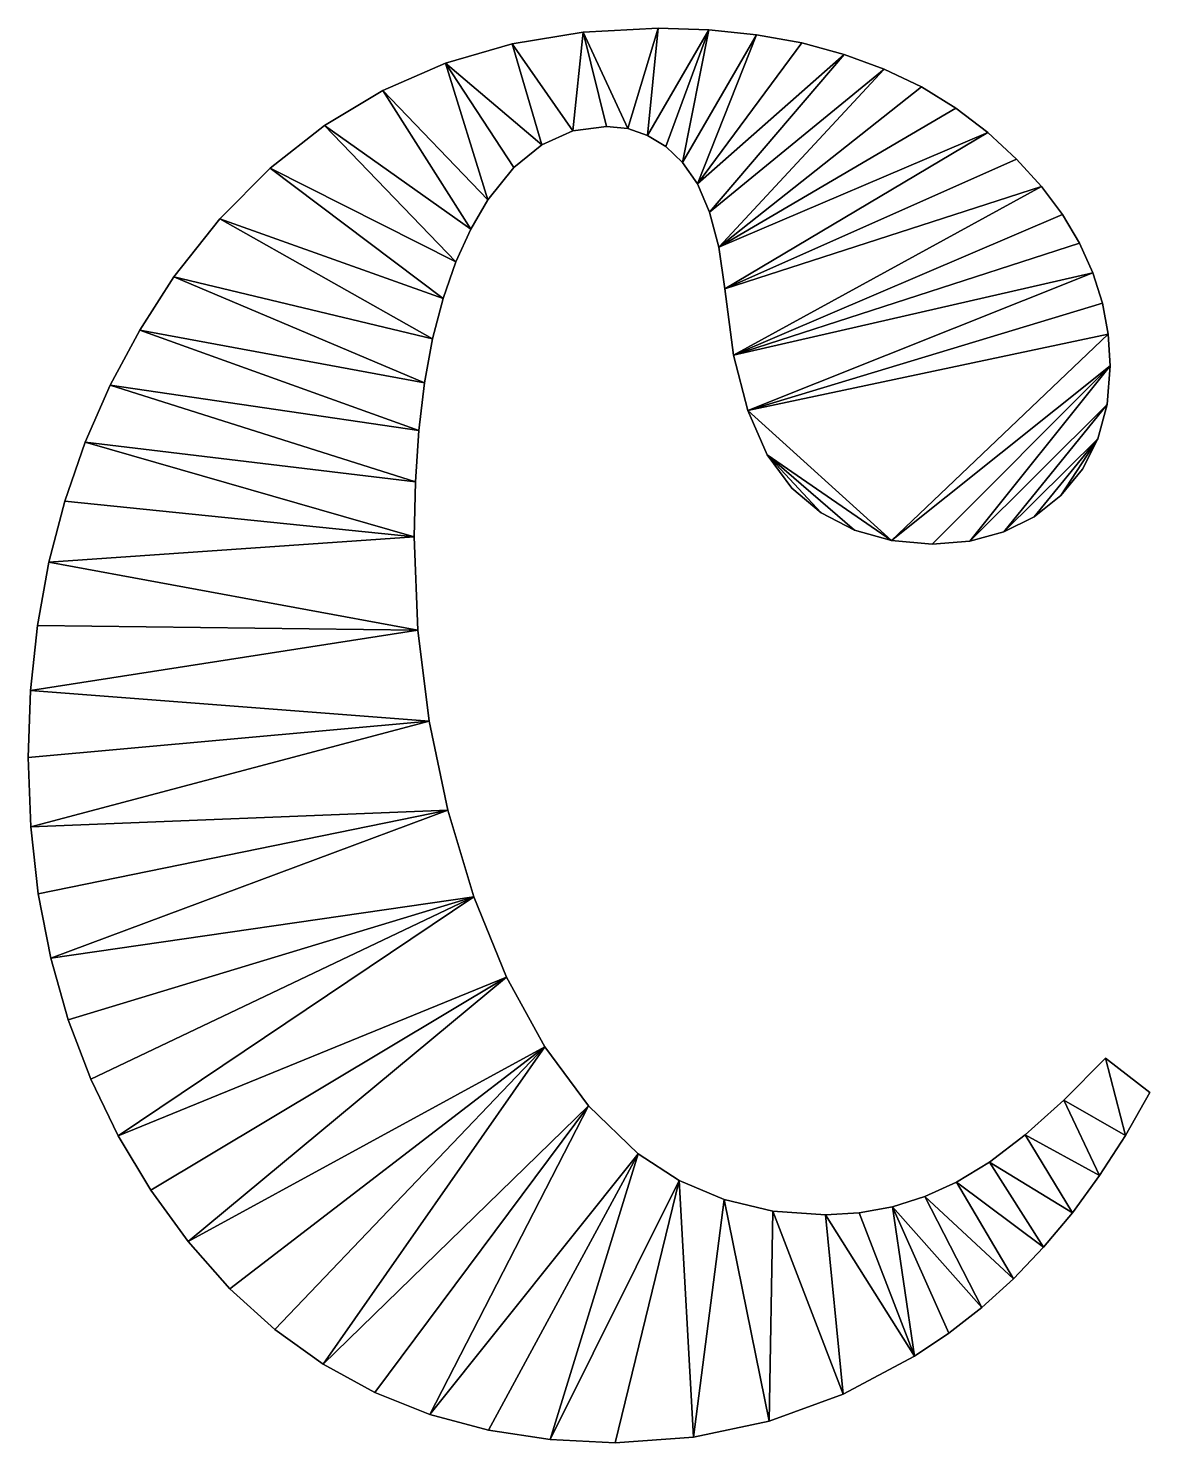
# Model space of a CAD drawing. Header units: metres. Extents: x 0.053 to 0.594, y -0.019 to 0.662.
import ezdxf

# ---------------------------------------------------------------- set-up
doc = ezdxf.new("R2010")
doc.units = ezdxf.units.M

msp = doc.modelspace()

# ---------------------------------------------------------------- meshes
at = {"layer": 'Armanisoft_0', "linetype": 'CONTINUOUS'}
mesh = msp.add_polyface(dxfattribs=at)
corners = [(0.360549, 0.605323), (0.381266, 0.661562), (0.36857, 0.597725), (0.351772, 0.61075), (0.356941, 0.662348), (0.342237, 0.614006), (0.320764, 0.660476), (0.331945, 0.615091), (0.315788, 0.612882), (0.286587, 0.65486), (0.300892, 0.606255), (0.254412, 0.6455), (0.287256, 0.595209), (0.274882, 0.579744), (0.266549, 0.565646), (0.224238, 0.632397), (0.360549, 0.605323, 0.229421), (0.36857, 0.597725, 0.229421), (0.381266, 0.661562, 0.229421), (0.351772, 0.61075, 0.229421), (0.356941, 0.662348, 0.229421), (0.342237, 0.614006, 0.229421), (0.320764, 0.660476, 0.229421), (0.331945, 0.615091, 0.229421), (0.315788, 0.612882, 0.229421), (0.286587, 0.65486, 0.229421), (0.300892, 0.606255, 0.229421), (0.254412, 0.6455, 0.229421), (0.287256, 0.595209, 0.229421), (0.274882, 0.579744, 0.229421), (0.224238, 0.632397, 0.229421), (0.266549, 0.565646, 0.229421), (0.286587, 0.65486), (0.254412, 0.6455), (0.254412, 0.6455, 0.229421), (0.286587, 0.65486, 0.229421), (0.320764, 0.660476), (0.320764, 0.660476, 0.229421), (0.356941, 0.662348), (0.356941, 0.662348, 0.229421), (0.381266, 0.661562), (0.381266, 0.661562, 0.229421), (0.37581, 0.587403), (0.381633, 0.573813), (0.381633, 0.573813, 0.229421), (0.37581, 0.587403, 0.229421), (0.36857, 0.597725), (0.36857, 0.597725, 0.229421), (0.360549, 0.605323), (0.360549, 0.605323, 0.229421), (0.351772, 0.61075), (0.351772, 0.61075, 0.229421), (0.342237, 0.614006), (0.342237, 0.614006, 0.229421), (0.331945, 0.615091), (0.331945, 0.615091, 0.229421), (0.315788, 0.612882), (0.315788, 0.612882, 0.229421), (0.300892, 0.606255), (0.300892, 0.606255, 0.229421), (0.287256, 0.595209), (0.287256, 0.595209, 0.229421), (0.274882, 0.579744), (0.274882, 0.579744, 0.229421), (0.266549, 0.565646), (0.266549, 0.565646, 0.229421), (0.259328, 0.549777), (0.259328, 0.549777, 0.229421), (0.253217, 0.532136), (0.253217, 0.532136, 0.229421)]
mesh.append_faces([[corners[k] for k in face] for face in [(0, 1, 2), (3, 4, 1), (3, 1, 0), (5, 6, 4), (5, 4, 3), (7, 6, 5), (8, 9, 6), (8, 6, 7), (10, 11, 9), (10, 9, 8), (12, 11, 10), (13, 11, 12), (14, 15, 13), (16, 17, 18), (19, 18, 20), (19, 16, 18), (21, 20, 22), (21, 19, 20), (23, 21, 22), (24, 22, 25), (24, 23, 22), (26, 25, 27), (26, 24, 25), (28, 26, 27), (29, 27, 30), (29, 28, 27), (31, 29, 30), (32, 33, 34, 35), (36, 32, 35, 37), (38, 36, 37, 39), (40, 38, 39, 41), (42, 43, 44, 45), (46, 42, 45, 47), (48, 46, 47, 49), (50, 48, 49, 51), (52, 50, 51, 53), (54, 52, 53, 55), (56, 54, 55, 57), (58, 56, 57, 59), (60, 58, 59, 61), (62, 60, 61, 63), (64, 62, 63, 65), (66, 64, 65, 67), (68, 66, 67, 69)]])
mesh = msp.add_polyface(dxfattribs=at)
corners = [(0.393256, 0.504865), (0.541536, 0.586207), (0.551668, 0.572712), (0.559958, 0.558847), (0.389032, 0.536827), (0.515746, 0.612082), (0.529562, 0.59933), (0.386041, 0.556955), (0.465782, 0.642712), (0.483715, 0.634073), (0.50037, 0.623863), (0.381633, 0.573813), (0.44657, 0.649781), (0.37581, 0.587403), (0.404313, 0.659206), (0.426081, 0.655279), (0.36857, 0.597725), (0.381266, 0.661562), (0.393256, 0.504865, 0.229421), (0.551668, 0.572712, 0.229421), (0.541536, 0.586207, 0.229421), (0.559958, 0.558847, 0.229421), (0.389032, 0.536827, 0.229421), (0.529562, 0.59933, 0.229421), (0.515746, 0.612082, 0.229421), (0.386041, 0.556955, 0.229421), (0.483715, 0.634073, 0.229421), (0.465782, 0.642712, 0.229421), (0.50037, 0.623863, 0.229421), (0.381633, 0.573813, 0.229421), (0.44657, 0.649781, 0.229421), (0.37581, 0.587403, 0.229421), (0.426081, 0.655279, 0.229421), (0.404313, 0.659206, 0.229421), (0.36857, 0.597725, 0.229421), (0.381266, 0.661562, 0.229421), (0.404313, 0.659206), (0.381266, 0.661562), (0.381266, 0.661562, 0.229421), (0.404313, 0.659206, 0.229421), (0.426081, 0.655279), (0.426081, 0.655279, 0.229421), (0.44657, 0.649781), (0.44657, 0.649781, 0.229421), (0.465782, 0.642712), (0.465782, 0.642712, 0.229421), (0.483715, 0.634073), (0.483715, 0.634073, 0.229421), (0.50037, 0.623863), (0.50037, 0.623863, 0.229421), (0.515746, 0.612082), (0.515746, 0.612082, 0.229421), (0.529562, 0.59933), (0.529562, 0.59933, 0.229421), (0.541536, 0.586207), (0.541536, 0.586207, 0.229421), (0.551668, 0.572712), (0.551668, 0.572712, 0.229421), (0.559958, 0.558847), (0.559958, 0.558847, 0.229421), (0.566405, 0.544611), (0.566405, 0.544611, 0.229421), (0.386041, 0.556955), (0.389032, 0.536827), (0.389032, 0.536827, 0.229421), (0.386041, 0.556955, 0.229421), (0.381633, 0.573813), (0.381633, 0.573813, 0.229421)]
mesh.append_faces([[corners[k] for k in face] for face in [(0, 1, 2), (0, 2, 3), (4, 5, 6), (4, 6, 1), (7, 8, 9), (7, 9, 10), (7, 10, 5), (7, 5, 4), (11, 12, 8), (11, 8, 7), (13, 14, 15), (13, 15, 12), (13, 12, 11), (16, 17, 14), (16, 14, 13), (18, 19, 20), (18, 21, 19), (22, 23, 24), (22, 20, 23), (25, 26, 27), (25, 28, 26), (25, 24, 28), (25, 22, 24), (29, 27, 30), (29, 25, 27), (31, 32, 33), (31, 30, 32), (31, 29, 30), (34, 33, 35), (34, 31, 33), (36, 37, 38, 39), (40, 36, 39, 41), (42, 40, 41, 43), (44, 42, 43, 45), (46, 44, 45, 47), (48, 46, 47, 49), (50, 48, 49, 51), (52, 50, 51, 53), (54, 52, 53, 55), (56, 54, 55, 57), (58, 56, 57, 59), (60, 58, 59, 61), (62, 63, 64, 65), (66, 62, 65, 67)]])
mesh = msp.add_polyface(dxfattribs=at)
corners = [(0.274882, 0.579744), (0.224238, 0.632397), (0.254412, 0.6455), (0.266549, 0.565646), (0.196065, 0.61555), (0.259328, 0.549777), (0.169893, 0.594959), (0.253217, 0.532136), (0.145723, 0.570624), (0.248217, 0.512723), (0.123554, 0.542545), (0.244329, 0.491539), (0.107101, 0.516986), (0.241551, 0.468584), (0.092841, 0.490461), (0.239885, 0.443856), (0.080776, 0.462972), (0.239329, 0.417358), (0.266549, 0.565646, 0.229421), (0.224238, 0.632397, 0.229421), (0.196065, 0.61555, 0.229421), (0.259328, 0.549777, 0.229421), (0.169893, 0.594959, 0.229421), (0.253217, 0.532136, 0.229421), (0.145723, 0.570624, 0.229421), (0.248217, 0.512723, 0.229421), (0.123554, 0.542545, 0.229421), (0.244329, 0.491539, 0.229421), (0.107101, 0.516986, 0.229421), (0.241551, 0.468584, 0.229421), (0.092841, 0.490461, 0.229421), (0.239885, 0.443856, 0.229421), (0.080776, 0.462972, 0.229421), (0.239329, 0.417358, 0.229421), (0.070904, 0.434518, 0.229421), (0.080776, 0.462972), (0.070904, 0.434518), (0.070904, 0.434518, 0.229421), (0.080776, 0.462972, 0.229421), (0.092841, 0.490461), (0.092841, 0.490461, 0.229421), (0.107101, 0.516986), (0.107101, 0.516986, 0.229421), (0.123554, 0.542545), (0.123554, 0.542545, 0.229421), (0.145723, 0.570624), (0.145723, 0.570624, 0.229421), (0.169893, 0.594959), (0.169893, 0.594959, 0.229421), (0.196065, 0.61555), (0.196065, 0.61555, 0.229421), (0.224238, 0.632397), (0.224238, 0.632397, 0.229421), (0.254412, 0.6455), (0.254412, 0.6455, 0.229421), (0.248217, 0.512723), (0.253217, 0.532136), (0.253217, 0.532136, 0.229421), (0.248217, 0.512723, 0.229421), (0.244329, 0.491539), (0.244329, 0.491539, 0.229421), (0.241551, 0.468584), (0.241551, 0.468584, 0.229421), (0.239885, 0.443856), (0.239885, 0.443856, 0.229421)]
mesh.append_faces([[corners[k] for k in face] for face in [(0, 1, 2), (3, 4, 1), (5, 6, 4), (5, 4, 3), (7, 8, 6), (7, 6, 5), (9, 10, 8), (9, 8, 7), (11, 12, 10), (11, 10, 9), (13, 14, 12), (13, 12, 11), (15, 16, 14), (15, 14, 13), (17, 16, 15), (18, 19, 20), (21, 20, 22), (21, 18, 20), (23, 22, 24), (23, 21, 22), (25, 24, 26), (25, 23, 24), (27, 26, 28), (27, 25, 26), (29, 28, 30), (29, 27, 28), (31, 30, 32), (31, 29, 30), (33, 32, 34), (33, 31, 32), (35, 36, 37, 38), (39, 35, 38, 40), (41, 39, 40, 42), (43, 41, 42, 44), (45, 43, 44, 46), (47, 45, 46, 48), (49, 47, 48, 50), (51, 49, 50, 52), (53, 51, 52, 54), (55, 56, 57, 58), (59, 55, 58, 60), (61, 59, 60, 62), (63, 61, 62, 64)]])
mesh = msp.add_polyface(dxfattribs=at)
corners = [(0.55085, 0.43722), (0.568734, 0.464508), (0.561282, 0.449879), (0.538035, 0.427005), (0.523435, 0.419709), (0.573205, 0.481107), (0.507049, 0.415331), (0.574695, 0.499675), (0.488879, 0.413872), (0.469247, 0.415551), (0.573774, 0.515025), (0.409414, 0.456821), (0.435481, 0.428985), (0.421347, 0.44074), (0.40005, 0.478196), (0.566405, 0.544611), (0.571011, 0.530003), (0.393256, 0.504865), (0.559958, 0.558847), (0.389032, 0.536827), (0.541536, 0.586207), (0.55085, 0.43722, 0.229421), (0.561282, 0.449879, 0.229421), (0.568734, 0.464508, 0.229421), (0.538035, 0.427005, 0.229421), (0.523435, 0.419709, 0.229421), (0.573205, 0.481107, 0.229421), (0.507049, 0.415331, 0.229421), (0.574695, 0.499675, 0.229421), (0.488879, 0.413872, 0.229421), (0.469247, 0.415551, 0.229421), (0.573774, 0.515025, 0.229421), (0.409414, 0.456821, 0.229421), (0.421347, 0.44074, 0.229421), (0.435481, 0.428985, 0.229421), (0.40005, 0.478196, 0.229421), (0.571011, 0.530003, 0.229421), (0.566405, 0.544611, 0.229421), (0.393256, 0.504865, 0.229421), (0.559958, 0.558847, 0.229421), (0.389032, 0.536827, 0.229421), (0.541536, 0.586207, 0.229421), (0.571011, 0.530003), (0.566405, 0.544611), (0.566405, 0.544611, 0.229421), (0.571011, 0.530003, 0.229421), (0.573774, 0.515025), (0.573774, 0.515025, 0.229421), (0.574695, 0.499675), (0.574695, 0.499675, 0.229421), (0.573205, 0.481107), (0.573205, 0.481107, 0.229421), (0.568734, 0.464508), (0.568734, 0.464508, 0.229421), (0.561282, 0.449879), (0.561282, 0.449879, 0.229421), (0.55085, 0.43722), (0.55085, 0.43722, 0.229421), (0.409414, 0.456821), (0.421347, 0.44074), (0.421347, 0.44074, 0.229421), (0.409414, 0.456821, 0.229421), (0.40005, 0.478196), (0.40005, 0.478196, 0.229421), (0.393256, 0.504865), (0.393256, 0.504865, 0.229421), (0.389032, 0.536827), (0.389032, 0.536827, 0.229421)]
mesh.append_faces([[corners[k] for k in face] for face in [(0, 1, 2), (3, 1, 0), (4, 5, 1), (6, 7, 5), (6, 5, 4), (8, 7, 6), (9, 10, 7), (9, 7, 8), (11, 12, 13), (14, 15, 16), (14, 16, 10), (14, 10, 9), (14, 9, 11), (17, 18, 15), (17, 15, 14), (19, 20, 17), (21, 22, 23), (24, 21, 23), (25, 23, 26), (27, 26, 28), (27, 25, 26), (29, 27, 28), (30, 28, 31), (30, 29, 28), (32, 33, 34), (35, 36, 37), (35, 31, 36), (35, 30, 31), (35, 32, 30), (38, 37, 39), (38, 35, 37), (40, 38, 41), (42, 43, 44, 45), (46, 42, 45, 47), (48, 46, 47, 49), (50, 48, 49, 51), (52, 50, 51, 53), (54, 52, 53, 55), (56, 54, 55, 57), (58, 59, 60, 61), (62, 58, 61, 63), (64, 62, 63, 65), (66, 64, 65, 67)]])
mesh = msp.add_polyface(dxfattribs=at)
corners = [(0.582018, 0.128936), (0.572487, 0.166237), (0.59375, 0.149601), (0.523435, 0.419709), (0.568734, 0.464508), (0.538035, 0.427005), (0.409414, 0.456821), (0.469247, 0.415551), (0.451448, 0.420589), (0.435481, 0.428985), (0.516507, 0.116063), (0.556465, 0.091708), (0.542644, 0.075146), (0.500685, 0.106428), (0.533748, 0.129243), (0.569589, 0.109638), (0.552408, 0.145968), (0.582018, 0.128936, 0.229421), (0.59375, 0.149601, 0.229421), (0.572487, 0.166237, 0.229421), (0.523435, 0.419709, 0.229421), (0.538035, 0.427005, 0.229421), (0.568734, 0.464508, 0.229421), (0.409414, 0.456821, 0.229421), (0.451448, 0.420589, 0.229421), (0.469247, 0.415551, 0.229421), (0.435481, 0.428985, 0.229421), (0.516507, 0.116063, 0.229421), (0.542644, 0.075146, 0.229421), (0.556465, 0.091708, 0.229421), (0.500685, 0.106428, 0.229421), (0.533748, 0.129243, 0.229421), (0.569589, 0.109638, 0.229421), (0.552408, 0.145968, 0.229421), (0.59375, 0.149601), (0.572487, 0.166237), (0.572487, 0.166237, 0.229421), (0.59375, 0.149601, 0.229421), (0.582018, 0.128936), (0.582018, 0.128936, 0.229421), (0.569589, 0.109638), (0.569589, 0.109638, 0.229421), (0.556465, 0.091708), (0.556465, 0.091708, 0.229421), (0.538035, 0.427005), (0.55085, 0.43722), (0.55085, 0.43722, 0.229421), (0.538035, 0.427005, 0.229421), (0.523435, 0.419709), (0.523435, 0.419709, 0.229421), (0.507049, 0.415331), (0.507049, 0.415331, 0.229421), (0.488879, 0.413872), (0.488879, 0.413872, 0.229421), (0.469247, 0.415551), (0.469247, 0.415551, 0.229421), (0.451448, 0.420589), (0.451448, 0.420589, 0.229421), (0.435481, 0.428985), (0.435481, 0.428985, 0.229421), (0.421347, 0.44074), (0.421347, 0.44074, 0.229421), (0.367049, 0.107226), (0.347181, 0.120078), (0.347181, 0.120078, 0.229421), (0.367049, 0.107226, 0.229421), (0.388715, 0.098045), (0.388715, 0.098045, 0.229421), (0.412179, 0.092537), (0.412179, 0.092537, 0.229421), (0.469762, 0.094633), (0.453776, 0.091684), (0.453776, 0.091684, 0.229421), (0.469762, 0.094633, 0.229421), (0.485399, 0.099547), (0.485399, 0.099547, 0.229421), (0.500685, 0.106428), (0.500685, 0.106428, 0.229421), (0.516507, 0.116063), (0.516507, 0.116063, 0.229421), (0.533748, 0.129243), (0.533748, 0.129243, 0.229421), (0.552408, 0.145968), (0.552408, 0.145968, 0.229421)]
mesh.append_faces([[corners[k] for k in face] for face in [(0, 1, 2), (3, 4, 5), (6, 7, 8), (6, 8, 9), (10, 11, 12), (10, 12, 13), (14, 15, 11), (14, 11, 10), (16, 1, 0), (16, 0, 15), (16, 15, 14), (17, 18, 19), (20, 21, 22), (23, 24, 25), (23, 26, 24), (27, 28, 29), (27, 30, 28), (31, 29, 32), (31, 27, 29), (33, 17, 19), (33, 32, 17), (33, 31, 32), (34, 35, 36, 37), (38, 34, 37, 39), (40, 38, 39, 41), (42, 40, 41, 43), (44, 45, 46, 47), (48, 44, 47, 49), (50, 48, 49, 51), (52, 50, 51, 53), (54, 52, 53, 55), (56, 54, 55, 57), (58, 56, 57, 59), (60, 58, 59, 61), (62, 63, 64, 65), (66, 62, 65, 67), (68, 66, 67, 69), (70, 71, 72, 73), (74, 70, 73, 75), (76, 74, 75, 77), (78, 76, 77, 79), (80, 78, 79, 81), (82, 80, 81, 83), (35, 82, 83, 36)]])
mesh = msp.add_polyface(dxfattribs=at)
corners = [(0.239329, 0.417358), (0.063226, 0.405099), (0.070904, 0.434518), (0.080776, 0.462972), (0.241129, 0.37247), (0.054451, 0.343367), (0.057741, 0.374716), (0.246528, 0.328603), (0.054558, 0.277591), (0.053354, 0.311054), (0.255525, 0.285755), (0.06419, 0.21436), (0.05817, 0.245359), (0.268122, 0.243927), (0.083455, 0.156057), (0.072619, 0.184593), (0.283861, 0.205198), (0.0967, 0.128753), (0.239329, 0.417358, 0.229421), (0.070904, 0.434518, 0.229421), (0.063226, 0.405099, 0.229421), (0.241129, 0.37247, 0.229421), (0.057741, 0.374716, 0.229421), (0.054451, 0.343367, 0.229421), (0.246528, 0.328603, 0.229421), (0.053354, 0.311054, 0.229421), (0.054558, 0.277591, 0.229421), (0.255525, 0.285755, 0.229421), (0.05817, 0.245359, 0.229421), (0.06419, 0.21436, 0.229421), (0.268122, 0.243927, 0.229421), (0.072619, 0.184593, 0.229421), (0.083455, 0.156057, 0.229421), (0.283861, 0.205198, 0.229421), (0.0967, 0.128753, 0.229421), (0.06419, 0.21436), (0.072619, 0.184593), (0.072619, 0.184593, 0.229421), (0.06419, 0.21436, 0.229421), (0.05817, 0.245359), (0.05817, 0.245359, 0.229421), (0.054558, 0.277591), (0.054558, 0.277591, 0.229421), (0.053354, 0.311054), (0.053354, 0.311054, 0.229421), (0.054451, 0.343367), (0.054451, 0.343367, 0.229421), (0.057741, 0.374716), (0.057741, 0.374716, 0.229421), (0.063226, 0.405099), (0.063226, 0.405099, 0.229421), (0.070904, 0.434518), (0.070904, 0.434518, 0.229421), (0.239329, 0.417358), (0.239885, 0.443856), (0.239885, 0.443856, 0.229421), (0.239329, 0.417358, 0.229421), (0.241129, 0.37247), (0.241129, 0.37247, 0.229421), (0.246528, 0.328603), (0.246528, 0.328603, 0.229421), (0.255525, 0.285755), (0.255525, 0.285755, 0.229421), (0.268122, 0.243927), (0.268122, 0.243927, 0.229421), (0.283861, 0.205198), (0.283861, 0.205198, 0.229421)]
mesh.append_faces([[corners[k] for k in face] for face in [(0, 1, 2), (0, 2, 3), (4, 5, 6), (4, 6, 1), (4, 1, 0), (7, 8, 9), (7, 9, 5), (7, 5, 4), (10, 11, 12), (10, 12, 8), (10, 8, 7), (13, 14, 15), (13, 15, 11), (13, 11, 10), (16, 17, 13), (18, 19, 20), (21, 22, 23), (21, 20, 22), (21, 18, 20), (24, 25, 26), (24, 23, 25), (24, 21, 23), (27, 28, 29), (27, 26, 28), (27, 24, 26), (30, 31, 32), (30, 29, 31), (30, 27, 29), (33, 30, 34), (35, 36, 37, 38), (39, 35, 38, 40), (41, 39, 40, 42), (43, 41, 42, 44), (45, 43, 44, 46), (47, 45, 46, 48), (49, 47, 48, 50), (51, 49, 50, 52), (53, 54, 55, 56), (57, 53, 56, 58), (59, 57, 58, 60), (61, 59, 60, 62), (63, 61, 62, 64), (65, 63, 64, 66)]])
mesh = msp.add_polyface(dxfattribs=at)
corners = [(0.268122, 0.243927), (0.0967, 0.128753), (0.083455, 0.156057), (0.283861, 0.205198), (0.130413, 0.077841), (0.112353, 0.102681), (0.302284, 0.171647), (0.195478, 0.018795), (0.172174, 0.035449), (0.150486, 0.055131), (0.32339, 0.143274), (0.246932, -0.005429), (0.220397, 0.005169), (0.347181, 0.120078), (0.304848, -0.017541), (0.275082, -0.012999), (0.367049, 0.107226), (0.33623, -0.019055), (0.268122, 0.243927, 0.229421), (0.083455, 0.156057, 0.229421), (0.0967, 0.128753, 0.229421), (0.283861, 0.205198, 0.229421), (0.112353, 0.102681, 0.229421), (0.130413, 0.077841, 0.229421), (0.302284, 0.171647, 0.229421), (0.172174, 0.035449, 0.229421), (0.195478, 0.018795, 0.229421), (0.150486, 0.055131, 0.229421), (0.32339, 0.143274, 0.229421), (0.220397, 0.005169, 0.229421), (0.246932, -0.005429, 0.229421), (0.347181, 0.120078, 0.229421), (0.275082, -0.012999, 0.229421), (0.304848, -0.017541, 0.229421), (0.367049, 0.107226, 0.229421), (0.33623, -0.019055, 0.229421), (0.304848, -0.017541), (0.33623, -0.019055), (0.33623, -0.019055, 0.229421), (0.304848, -0.017541, 0.229421), (0.275082, -0.012999), (0.275082, -0.012999, 0.229421), (0.246932, -0.005429), (0.246932, -0.005429, 0.229421), (0.220397, 0.005169), (0.220397, 0.005169, 0.229421), (0.195478, 0.018795), (0.195478, 0.018795, 0.229421), (0.172174, 0.035449), (0.172174, 0.035449, 0.229421), (0.150486, 0.055131), (0.150486, 0.055131, 0.229421), (0.130413, 0.077841), (0.130413, 0.077841, 0.229421), (0.112353, 0.102681), (0.112353, 0.102681, 0.229421), (0.0967, 0.128753), (0.0967, 0.128753, 0.229421), (0.083455, 0.156057), (0.083455, 0.156057, 0.229421), (0.072619, 0.184593), (0.072619, 0.184593, 0.229421), (0.302284, 0.171647), (0.283861, 0.205198), (0.283861, 0.205198, 0.229421), (0.302284, 0.171647, 0.229421), (0.32339, 0.143274), (0.32339, 0.143274, 0.229421), (0.347181, 0.120078), (0.347181, 0.120078, 0.229421)]
mesh.append_faces([[corners[k] for k in face] for face in [(0, 1, 2), (3, 4, 5), (3, 5, 1), (6, 7, 8), (6, 8, 9), (6, 9, 4), (6, 4, 3), (10, 11, 12), (10, 12, 7), (10, 7, 6), (13, 14, 15), (13, 15, 11), (13, 11, 10), (16, 17, 14), (18, 19, 20), (21, 22, 23), (21, 20, 22), (24, 25, 26), (24, 27, 25), (24, 23, 27), (24, 21, 23), (28, 29, 30), (28, 26, 29), (28, 24, 26), (31, 32, 33), (31, 30, 32), (31, 28, 30), (34, 33, 35), (36, 37, 38, 39), (40, 36, 39, 41), (42, 40, 41, 43), (44, 42, 43, 45), (46, 44, 45, 47), (48, 46, 47, 49), (50, 48, 49, 51), (52, 50, 51, 53), (54, 52, 53, 55), (56, 54, 55, 57), (58, 56, 57, 59), (60, 58, 59, 61), (62, 63, 64, 65), (66, 62, 65, 67), (68, 66, 67, 69)]])
mesh = msp.add_polyface(dxfattribs=at)
corners = [(0.367049, 0.107226), (0.373872, -0.016453), (0.33623, -0.019055), (0.304848, -0.017541), (0.347181, 0.120078), (0.388715, 0.098045), (0.410448, -0.008648), (0.412179, 0.092537), (0.445956, 0.004362), (0.43744, 0.090701), (0.480398, 0.022575), (0.453776, 0.091684), (0.469762, 0.094633), (0.512913, 0.046125), (0.497003, 0.033666), (0.485399, 0.099547), (0.528126, 0.059951), (0.500685, 0.106428), (0.542644, 0.075146), (0.367049, 0.107226, 0.229421), (0.33623, -0.019055, 0.229421), (0.373872, -0.016453, 0.229421), (0.347181, 0.120078, 0.229421), (0.304848, -0.017541, 0.229421), (0.388715, 0.098045, 0.229421), (0.410448, -0.008648, 0.229421), (0.412179, 0.092537, 0.229421), (0.445956, 0.004362, 0.229421), (0.43744, 0.090701, 0.229421), (0.480398, 0.022575, 0.229421), (0.453776, 0.091684, 0.229421), (0.469762, 0.094633, 0.229421), (0.497003, 0.033666, 0.229421), (0.512913, 0.046125, 0.229421), (0.485399, 0.099547, 0.229421), (0.528126, 0.059951, 0.229421), (0.500685, 0.106428, 0.229421), (0.542644, 0.075146, 0.229421), (0.542644, 0.075146), (0.556465, 0.091708), (0.556465, 0.091708, 0.229421), (0.542644, 0.075146, 0.229421), (0.528126, 0.059951), (0.528126, 0.059951, 0.229421), (0.512913, 0.046125), (0.512913, 0.046125, 0.229421), (0.497003, 0.033666), (0.497003, 0.033666, 0.229421), (0.480398, 0.022575), (0.480398, 0.022575, 0.229421), (0.445956, 0.004362), (0.445956, 0.004362, 0.229421), (0.410448, -0.008648), (0.410448, -0.008648, 0.229421), (0.373872, -0.016453), (0.373872, -0.016453, 0.229421), (0.33623, -0.019055), (0.33623, -0.019055, 0.229421), (0.43744, 0.090701), (0.412179, 0.092537), (0.412179, 0.092537, 0.229421), (0.43744, 0.090701, 0.229421), (0.453776, 0.091684), (0.453776, 0.091684, 0.229421)]
mesh.append_faces([[corners[k] for k in face] for face in [(0, 1, 2), (0, 3, 4), (5, 6, 1), (5, 1, 0), (7, 8, 6), (7, 6, 5), (9, 10, 8), (9, 8, 7), (11, 10, 9), (12, 13, 14), (12, 14, 10), (12, 10, 11), (15, 16, 13), (15, 13, 12), (17, 18, 16), (17, 16, 15), (19, 20, 21), (19, 22, 23), (24, 21, 25), (24, 19, 21), (26, 25, 27), (26, 24, 25), (28, 27, 29), (28, 26, 27), (30, 28, 29), (31, 32, 33), (31, 29, 32), (31, 30, 29), (34, 33, 35), (34, 31, 33), (36, 35, 37), (36, 34, 35), (38, 39, 40, 41), (42, 38, 41, 43), (44, 42, 43, 45), (46, 44, 45, 47), (48, 46, 47, 49), (50, 48, 49, 51), (52, 50, 51, 53), (54, 52, 53, 55), (56, 54, 55, 57), (58, 59, 60, 61), (62, 58, 61, 63)]])

doc.saveas('drawing.dxf')
